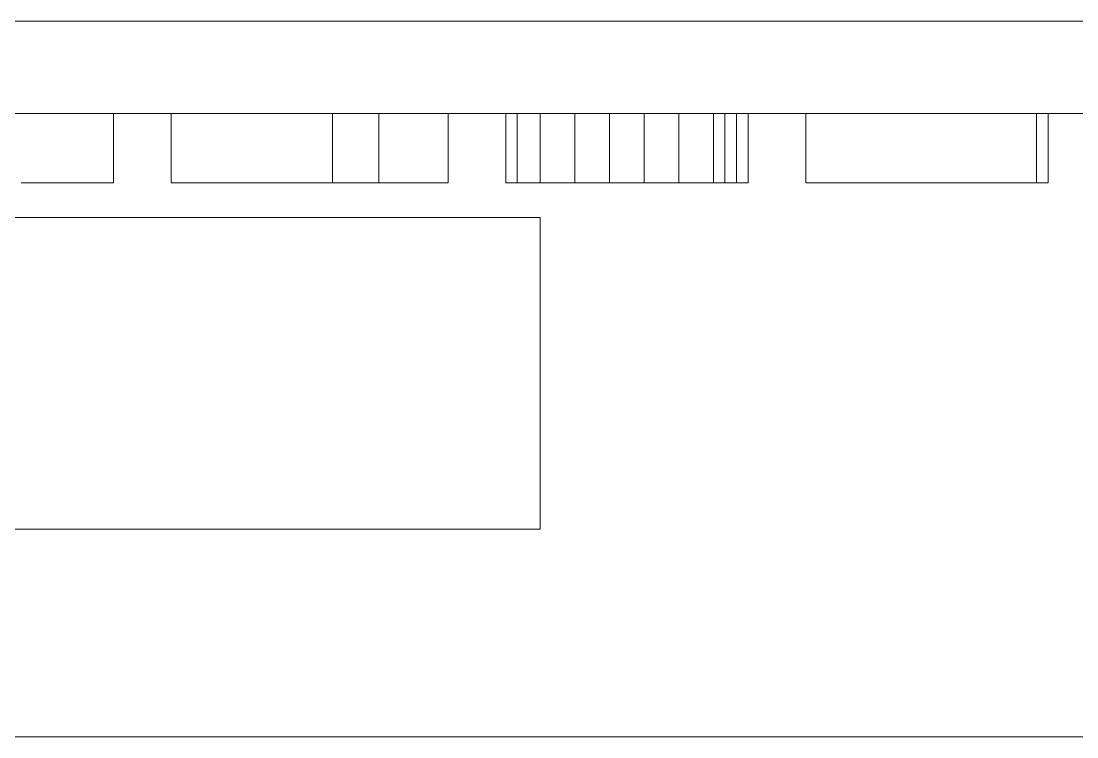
# Model space of a CAD drawing. Header units: millimetres. Extents: x -11 to 1219, y 0 to 1751.
# Drawn here: x 240.16 to 245.34, y 871.06 to 874.57 of the extents above; entities that cross this region are included whole.
import ezdxf

# ---------------------------------------------------------------- set-up
doc = ezdxf.new("R2010")
doc.units = ezdxf.units.MM
doc.header["$LTSCALE"] = 10
doc.layers.add('_MULTI_WIRE', color=9, linetype='CONTINUOUS')
doc.layers.add('PDF_Geometry', color=7, linetype='CONTINUOUS', true_color=0x151d1f)
doc.layers.get('_MULTI_WIRE').off()

# ---------------------------------------------------------------- blocks, each defined once
blk = doc.blocks.new('DVP-28SWS211R')
at = {"layer": 'PDF_Geometry', "color": 7, "lineweight": 9, "true_color": 0xffffff}
for p, q in [((-0.5099, -89.9056), (45.7175, -89.9056)), ((0, -90.3588), (45.2077, -90.3588)), ((33.9908, -90.3588), (33.9908, -90.6987)), ((34.274, -90.3588), (34.274, -90.6987)), ((35.0671, -90.3588), (35.0671, -90.6987)), ((35.2937, -90.3588), (35.2937, -90.6987)), ((35.6336, -90.3588), (35.6336, -90.6987)), ((35.9169, -90.6987), (35.9169, -90.3588)), ((35.9169, -90.3588), (35.9169, -90.6987)), ((35.9735, -90.3588), (35.9735, -90.6987)), ((36.0868, -90.3588), (36.0868, -90.6987)), ((36.2568, -90.3588), (36.2568, -90.6987)), ((36.4268, -90.3588), (36.4268, -90.6987)), ((36.5967, -90.3588), (36.5967, -90.6987)), ((36.7667, -90.3588), (36.7667, -90.6987)), ((36.9366, -90.3588), (36.9366, -90.6987)), ((36.9933, -90.3588), (36.9933, -90.6987)), ((37.0499, -90.3588), (37.0499, -90.6987)), ((37.1066, -90.3588), (37.1066, -90.6987)), ((37.3898, -90.3588), (37.3898, -90.6987)), ((38.5229, -90.3588), (38.5229, -90.6987)), ((38.5795, -90.3588), (38.5795, -90.6987)), ((33.9908, -90.6987), (33.5376, -90.6987)), ((35.6336, -90.6987), (34.274, -90.6987)), ((37.1066, -90.6987), (35.9169, -90.6987)), ((38.5795, -90.6987), (37.3898, -90.6987)), ((31.9513, -90.8686), (36.0868, -90.8686)), ((36.0868, -90.8686), (36.0868, -92.3982)), ((36.0868, -92.3983), (31.9513, -92.3983)), ((45.2077, -93.4179), (18.6949, -93.4179))]:
    blk.add_line(p, q, dxfattribs=at)

msp = doc.modelspace()

# ---------------------------------------------------------------- block references
at = {"layer": '_MULTI_WIRE'}
msp.add_blockref('DVP-28SWS211R', (206.6221, 964.4776), dxfattribs=at)
msp.add_blockref('DVP-28SWS211R', (206.6221, 964.4776), dxfattribs=at)
msp.add_blockref('DVP-28SWS211R', (206.6221, 964.4776), dxfattribs=at)
msp.add_blockref('DVP-28SWS211R', (206.6221, 964.4776), dxfattribs=at)

doc.saveas('drawing.dxf')
